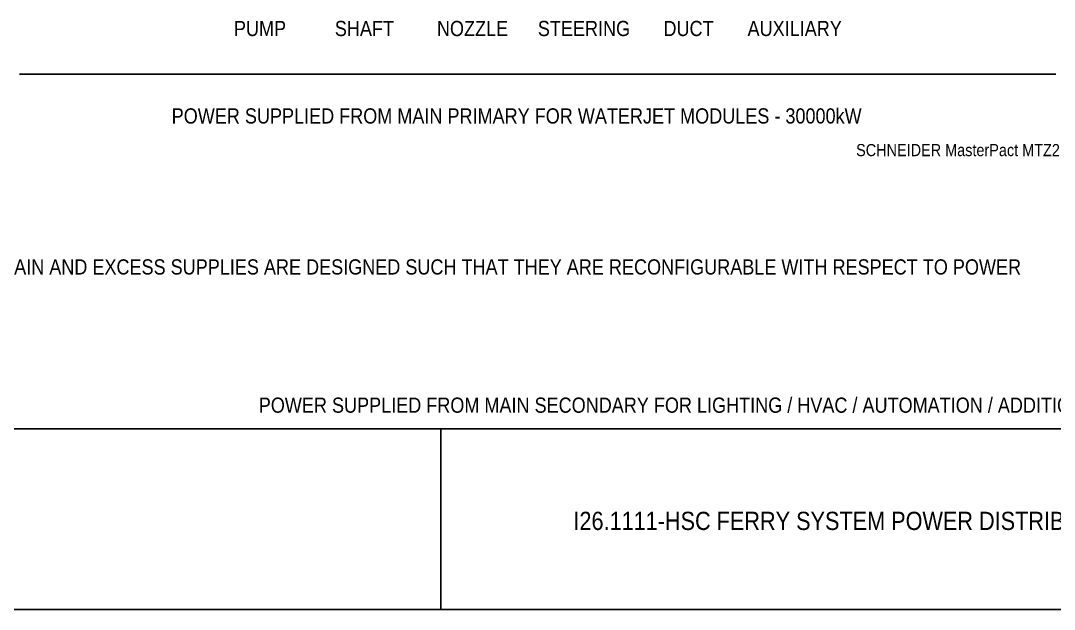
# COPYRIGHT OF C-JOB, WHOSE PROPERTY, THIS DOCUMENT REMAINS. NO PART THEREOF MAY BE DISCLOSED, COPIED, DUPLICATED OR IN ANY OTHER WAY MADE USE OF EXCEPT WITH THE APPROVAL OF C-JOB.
# Model space of a CAD drawing. Header units: millimetres. Extents: x -283 to 2642, y -168 to 1897.
# Drawn here: x 795 to 1637, y -168 to 311 of the extents above; entities that cross this region are included whole.
import ezdxf
from ezdxf.enums import TextEntityAlignment as Align

# ---------------------------------------------------------------- set-up
doc = ezdxf.new("R2010")
doc.units = ezdxf.units.MM
doc.layers.add('SLEHTI1', color=7, linetype='Continuous')
doc.styles.add('ELECTRICAL_GENERAL', font='arial.ttf', dxfattribs={"width": 0.85})
doc.styles.add('ELECTRICAL_ID', font='arial.ttf', dxfattribs={"width": 0.85})
doc.styles.add('ELECTRICAL_LABEL', font='arial.ttf', dxfattribs={"width": 0.85})

# ---------------------------------------------------------------- blocks, each defined once
blk = doc.blocks.new('SPOH3V')
at = {"color": 2, "linetype": 'Continuous', "lineweight": -3}
for p, q in [((23, 23), (418, 23)), ((203, 23), (203, 2)), ((23, 2), (418, 2))]:
    blk.add_line(p, q, dxfattribs=at)
at = {"color": 11, "lineweight": -3, "style": 'ELECTRICAL_LABEL', "width": 0.85, "flags": 8}
blk.add_attdef('E_DRW_PRINTDATE', text='', height=1.5, rotation=90, dxfattribs=at).set_placement((1.6, 296.5), align=Align.RIGHT)
at = {"color": 7, "lineweight": -3, "style": 'ELECTRICAL_LABEL', "width": 0.85, "flags": 8}
for tag, p in [('E_DRW_REVD', (7, 247)), ('E_DRW_REVE', (14, 247)), ('E_DRW_REVF', (21, 247)), ('E_DRW_REVA', (7, 30)), ('E_DRW_REVB', (14, 30)), ('E_DRW_REVC', (21, 30))]:
    blk.add_attdef(tag, p, '', height=2, rotation=90, dxfattribs=at)
at = {"color": 1, "lineweight": -3, "style": 'ELECTRICAL_LABEL', "width": 0.85, "flags": 8}
for tag, p, height in [('E_DRW_OBJECTID', (323, 17), 2.5), ('E_DRW_ELPOSID', (356, 17), 2.5), ('E_DRW_JOBNUMBER', (388, 17), 2.5), ('E_DRW_NAME1', (206.5, 15), 3.5), ('E_DRW_NAME2', (206.5, 10), 3.5), ('E_DRW_NUMBER', (359, 5), 5), ('E_DRW_NAME3', (206.5, 5), 3.5)]:
    blk.add_attdef(tag, p, '', height=height, dxfattribs=at)
at = {"color": 11, "lineweight": -3, "style": 'ELECTRICAL_LABEL', "width": 0.85, "flags": 8}
blk.add_attdef('E_DRW_FILENAME', (1.6, 2.5), '', height=1.5, rotation=90, dxfattribs=at)
at = {"color": 7, "lineweight": -3, "width": 0.85}
for tag, p, style, flags in [('E_DRW_PLANNER', (295.54, 17), 'ELECTRICAL_LABEL', 8), ('E_DRW_DATE', (305, 17), 'ELECTRICAL_LABEL', 8), ('E_DRW_SHEETS', (331, 10), 'ELECTRICAL_LABEL', 8), ('E_DRW_DRAWER', (295.54, 10), 'ELECTRICAL_LABEL', 8), ('E_DRW_CHECKER', (295.54, 3), 'ELECTRICAL_LABEL', 8), ('$SCVIRTATIE$', (0, 0), 'ELECTRICAL_GENERAL', 9)]:
    blk.add_attdef(tag, p, '', height=2, dxfattribs=dict(at, style=style, flags=flags))
at = {"color": 7, "lineweight": -3, "style": 'ELECTRICAL_LABEL', "width": 0.85, "flags": 8}
blk.add_attdef('E_DRW_SHEET', text='', height=2, dxfattribs=at).set_placement((327, 10), align=Align.RIGHT)
at = {"color": 1, "lineweight": -3, "style": 'ELECTRICAL_LABEL', "width": 0.85, "flags": 8}
blk.add_attdef('E_DRW_GROUP', text='', height=5, dxfattribs=at).set_placement((354, 5), align=Align.RIGHT)
blk = doc.blocks.new('SPKOHDE')
at = {"color": 1, "lineweight": -3, "style": 'ELECTRICAL_LABEL', "width": 0.85, "flags": 8}
blk.add_attdef('E_DRW_TARGETNAME', (-87, -6), '', height=3, dxfattribs=at)
at = {"color": 1, "lineweight": -3, "style": 'ELECTRICAL_LABEL', "width": 0.85}
for tag, p in [('E_DRW_TARGET1', (-87, -10)), ('E_DRW_TARGET2', (-87, -14)), ('E_DRW_TARGET3', (-87, -18))]:
    blk.add_attdef(tag, p, '', height=3, dxfattribs=at)
blk = doc.blocks.new('IECSLD_0402')
at = {"color": 0, "linetype": 'Continuous', "lineweight": -3}
for p, q in [((0, 0), (0, -3)), ((0, -11), (-3.5, -3.12)), ((-5.5, -8), (-5.5, -6)), ((0, -11), (0, -14))]:
    blk.add_line(p, q, dxfattribs=at)
at = {"color": 7, "linetype": 'Continuous', "lineweight": -3}
for p, q in [((-1, -4), (1, -2)), ((-1, -2), (1, -4)), ((-5, -7), (-5.5, -7)), ((-3.2, -7), (-4.1, -7)), ((-1.78, -7), (-2.3, -7)), ((-0.13, -8.25), (-1.5, -10.09))]:
    blk.add_line(p, q, dxfattribs=at)
at = {"color": 0, "linetype": 'Continuous', "lineweight": -3}
for p in [(0, 0), (0, -14)]:
    blk.add_point(p, dxfattribs=at)
at = {"color": 7, "lineweight": -3, "width": 0.85}
for tag, height, style, flags, p in [('E_OBJECTID', 2.5, 'ELECTRICAL_ID', 8, (-7.5, -1)), ('E_ELPOSID', 2.5, 'ELECTRICAL_ID', 8, (-7.5, -4.5)), ('E_AA', 2, 'ELECTRICAL_GENERAL', 8, (-7.5, -12)), ('E_OVERCURRENTPROTECTIONTYPE', 2, 'ELECTRICAL_GENERAL', 9, (-7.5, -15)), ('E_OVERCURRENTPROTECTION', 2, 'ELECTRICAL_GENERAL', 9, (-7.5, -18)), ('E_FRAMESIZE', 2, 'ELECTRICAL_GENERAL', 9, (-7.5, -21)), ('E_ELEC1', 2, 'ELECTRICAL_GENERAL', 8, (-7.5, -24)), ('E_ELEC2', 2, 'ELECTRICAL_GENERAL', 8, (-7.5, -27))]:
    blk.add_attdef(tag, text='', height=height, dxfattribs=dict(at, style=style, flags=flags)).set_placement(p, align=Align.RIGHT)
at = {"color": 7, "lineweight": -3, "style": 'ELECTRICAL_GENERAL', "width": 0.85, "flags": 8}
blk.add_attdef('E_PHASE', (2, -1), '', height=1.5, dxfattribs=at)
at = {"color": 7, "lineweight": -3, "style": 'ELECTRICAL_ID', "width": 0.85, "flags": 9}
blk.add_attdef('E_GROUPNUMBER', text='', height=1.5, dxfattribs=at).set_placement((-2, -1), align=Align.TOP_RIGHT)
at = {"color": 7, "lineweight": -3, "style": 'ELECTRICAL_ID', "width": 0.85}
blk.add_attdef('E_ID', text='', height=2.5, dxfattribs=at).set_placement((-7.5, -8), align=Align.RIGHT)
at = {"color": 7, "lineweight": -3, "style": 'ELECTRICAL_GENERAL', "width": 0.85, "flags": 8}
blk.add_attdef('E_POLES', text='', height=2, dxfattribs=at).set_placement((0.5, -8), align=Align.MIDDLE_LEFT)

msp = doc.modelspace()

# ---------------------------------------------------------------- linework, layer by layer
at = {"layer": 'SLEHTI1', "color": 2, "linetype": 'Continuous', "lineweight": -3}
msp.add_lwpolyline([(794.5, 267.74), (798, 267.74), (801.5, 267.74), (805, 267.74), (807.23, 267.74), (808.5, 267.74), (812, 267.74), (815.5, 267.74), (819, 267.74), (822.5, 267.74), (824.56, 267.74), (826, 267.74), (829.5, 267.74), (833, 267.74), (836.5, 267.74), (840, 267.74), (841.88, 267.74), (843.5, 267.74), (847, 267.74), (850.5, 267.74), (854, 267.74), (857.5, 267.74), (859.21, 267.74), (861, 267.74), (864.5, 267.74), (868, 267.74), (871.5, 267.74), (875, 267.74), (876.53, 267.74), (878.5, 267.74), (882, 267.74), (885.5, 267.74), (889, 267.74), (892.5, 267.74), (893.85, 267.74), (896, 267.74), (899.5, 267.74), (903, 267.74), (906.5, 267.74), (910, 267.74), (911.18, 267.74), (913.5, 267.74), (917, 267.74), (920.5, 267.74), (924, 267.74), (927.5, 267.74), (928.5, 267.74), (931, 267.74), (934.5, 267.74), (938, 267.74), (941.5, 267.74), (945, 267.74), (945.83, 267.74), (948.5, 267.74), (952, 267.74), (955.5, 267.74), (959, 267.74), (962.5, 267.74), (963.15, 267.74), (966, 267.74), (969.5, 267.74), (973, 267.74), (976.5, 267.74), (980, 267.74), (980.47, 267.74), (983.5, 267.74), (987, 267.74), (990.5, 267.74), (994, 267.74), (997.5, 267.74), (997.8, 267.74), (1001, 267.74), (1004.5, 267.74), (1008, 267.74), (1011.5, 267.74), (1015, 267.74), (1015.12, 267.74), (1018.5, 267.74), (1022, 267.74), (1025.5, 267.74), (1029, 267.74), (1032.45, 267.74), (1032.5, 267.74), (1036, 267.74), (1039.5, 267.74), (1043, 267.74), (1046.5, 267.74), (1049.77, 267.74), (1050, 267.74), (1053.5, 267.74), (1057, 267.74), (1060.5, 267.74), (1064, 267.74), (1067.1, 267.74), (1067.5, 267.74), (1071, 267.74), (1074.5, 267.74), (1078, 267.74), (1081.5, 267.74), (1084.42, 267.74), (1085, 267.74), (1088.5, 267.74), (1092, 267.74), (1095.5, 267.74), (1099, 267.74), (1101.74, 267.74), (1102.5, 267.74), (1106, 267.74), (1109.5, 267.74), (1113, 267.74), (1116.5, 267.74), (1119.07, 267.74), (1120, 267.74), (1123.5, 267.74), (1127, 267.74), (1130.5, 267.74), (1134, 267.74), (1136.39, 267.74), (1137.5, 267.74), (1141, 267.74), (1144.5, 267.74), (1148, 267.74), (1151.5, 267.74), (1153.72, 267.74), (1155, 267.74), (1158.5, 267.74), (1162, 267.74), (1165.5, 267.74), (1169, 267.74), (1171.04, 267.74), (1172.5, 267.74), (1176, 267.74), (1179.5, 267.74), (1183, 267.74), (1186.5, 267.74), (1188.36, 267.74), (1190, 267.74), (1193.5, 267.74), (1197, 267.74), (1200.5, 267.74), (1204, 267.74), (1205.69, 267.74), (1207.5, 267.74), (1211, 267.74), (1214.5, 267.74), (1218, 267.74), (1221.5, 267.74), (1223.01, 267.74), (1225, 267.74), (1228.5, 267.74), (1232, 267.74), (1235.5, 267.74), (1239, 267.74), (1240.34, 267.74), (1242.5, 267.74), (1246, 267.74), (1249.5, 267.74), (1253, 267.74), (1256.5, 267.74), (1257.66, 267.74), (1260, 267.74), (1263.5, 267.74), (1267, 267.74), (1270.5, 267.74), (1274, 267.74), (1274.98, 267.74), (1277.5, 267.74), (1281, 267.74), (1284.5, 267.74), (1288, 267.74), (1291.5, 267.74), (1292.31, 267.74), (1295, 267.74), (1298.5, 267.74), (1302, 267.74), (1305.5, 267.74), (1309, 267.74), (1309.63, 267.74), (1312.5, 267.74), (1316, 267.74), (1319.5, 267.74), (1323, 267.74), (1326.5, 267.74), (1326.96, 267.74), (1330, 267.74), (1333.5, 267.74), (1337, 267.74), (1340.5, 267.74), (1344, 267.74), (1344.28, 267.74), (1347.5, 267.74), (1351, 267.74), (1354.5, 267.74), (1358, 267.74), (1361.5, 267.74), (1361.61, 267.74), (1365, 267.74), (1368.5, 267.74), (1372, 267.74), (1375.5, 267.74), (1378.93, 267.74), (1379, 267.74), (1382.5, 267.74), (1386, 267.74), (1389.5, 267.74), (1393, 267.74), (1396.25, 267.74), (1396.5, 267.74), (1400, 267.74), (1403.5, 267.74), (1407, 267.74), (1410.5, 267.74), (1413.58, 267.74), (1414, 267.74), (1417.5, 267.74), (1421, 267.74), (1424.5, 267.74), (1428, 267.74), (1430.9, 267.74), (1431.5, 267.74), (1435, 267.74), (1438.5, 267.74), (1442, 267.74), (1445.5, 267.74), (1448.23, 267.74), (1449, 267.74), (1452.5, 267.74), (1456, 267.74), (1459.5, 267.74), (1463, 267.74), (1465.55, 267.74), (1466.5, 267.74), (1470, 267.74), (1473.5, 267.74), (1477, 267.74), (1480.5, 267.74), (1482.87, 267.74), (1484, 267.74), (1487.5, 267.74), (1491, 267.74), (1494.5, 267.74), (1498, 267.74), (1500.2, 267.74), (1501.5, 267.74), (1505, 267.74), (1508.5, 267.74), (1512, 267.74), (1515.5, 267.74), (1517.52, 267.74), (1519, 267.74), (1522.5, 267.74), (1526, 267.74), (1529.5, 267.74), (1533, 267.74), (1534.85, 267.74), (1536.5, 267.74), (1540, 267.74), (1543.5, 267.74), (1547, 267.74), (1550.5, 267.74), (1552.17, 267.74), (1554, 267.74), (1557.5, 267.74), (1561, 267.74), (1564.5, 267.74), (1568, 267.74), (1569.49, 267.74), (1571.5, 267.74), (1575, 267.74), (1578.5, 267.74), (1582, 267.74), (1585.5, 267.74), (1586.82, 267.74), (1589, 267.74), (1592.5, 267.74), (1596, 267.74), (1599.5, 267.74), (1603, 267.74), (1604.14, 267.74), (1606.5, 267.74), (1610, 267.74), (1613.5, 267.74), (1617, 267.74), (1620.5, 267.74), (1621.47, 267.74), (1624, 267.74), (1627.5, 267.74), (1631, 267.74), (1634.5, 267.74), (1638, 267.74)], dxfattribs=at)

# ---------------------------------------------------------------- block references
at = {"color": 1, "linetype": 'Continuous', "lineweight": -3}
ref = msp.add_blockref('SPKOHDE', (1676.05, -73.69), dxfattribs=dict(at, xscale=4.949747468305833, yscale=4.949747468305833, zscale=4.949747468305833))
ref.add_attrib('E_DRW_TARGETNAME', 'I26.1111-HSC FERRY SYSTEM POWER DISTRIBUTION', (1245.42, -103.39), dxfattribs={"color": 1, "lineweight": -3, "height": 14.8492, "style": 'ELECTRICAL_LABEL', "width": 0.85})
at = {"layer": 'SLEHTI1', "color": 1, "linetype": 'Continuous', "lineweight": -3, "xscale": 7, "yscale": 7, "zscale": 7}
msp.add_blockref('SPOH3V', (-283.5, -182), dxfattribs=at)
at = {"layer": 'SLEHTI1', "color": 1, "linetype": 'Continuous', "lineweight": -3}
ref = msp.add_blockref('IECSLD_0402', (1987.91, 240.97), dxfattribs=dict(at, xscale=4.949747468305833, yscale=4.949747468305833, zscale=4.949747468305833))
ref.add_attrib('E_ID', 'MCCB1', dxfattribs={"layer": '0', "color": 7, "lineweight": -3, "height": 12.374, "style": 'ELECTRICAL_ID', "width": 0.85}).set_placement((1958.03, 232.57), align=Align.RIGHT)
ref.add_attrib('E_ELEC1', 'SCHNEIDER MasterPact MTZ2 10H1 1000A WITH MICROLOGIX CONTROL MODEL 5.0X', dxfattribs={"layer": '0', "color": 7, "lineweight": -3, "height": 9.8995, "style": 'ELECTRICAL_GENERAL', "width": 0.85}).set_placement((1954.92, 201.03), align=Align.RIGHT)
ref.add_attrib('E_ELEC2', '4 x MCCB', dxfattribs={"layer": '0', "color": 7, "lineweight": -3, "height": 9.899, "style": 'ELECTRICAL_GENERAL', "width": 0.85}).set_placement((2053.45, 237.35), align=Align.RIGHT)
ref.add_attrib('E_POLES', '4', dxfattribs={"layer": '0', "color": 7, "lineweight": -3, "height": 9.9, "style": 'ELECTRICAL_GENERAL', "width": 0.85}).set_placement((1990.38, 201.37), align=Align.MIDDLE_LEFT)

# ---------------------------------------------------------------- texts
at = {"layer": 'SLEHTI1', "color": 52, "lineweight": -3, "style": 'ELECTRICAL_GENERAL', "width": 0.85}
for s, height, p in [('SHAFT', 12.374, (1051.22, 298.82)), ('NOZZLE', 12.374, (1134.3, 298.82)), ('STEERING', 12.374, (1216.46, 298.82)), ('DUCT', 12.374, (1318.71, 298.82)), ('PUMP', 12.374, (969.06, 298.82)), ('AUXILIARY', 12.374, (1387.18, 298.82)), ('POWER SUPPLIED FROM MAIN PRIMARY FOR WATERJET MODULES - 30000kW', 12.3744, (918.4, 227.61))]:
    msp.add_text(s, height=height, dxfattribs=at).set_placement(p)
at = {"layer": 'SLEHTI1', "color": 1, "lineweight": -3, "style": 'ELECTRICAL_GENERAL', "width": 0.85}
msp.add_text('NOTE - WITH RESPECT TO CHANGES IN SHIP POWER LOAD / SHIP SIZE THE POWER SUPPLIES FROM THE SECOND MAIN AND EXCESS SUPPLIES ARE DESIGNED SUCH THAT THEY ARE RECONFIGURABLE WITH RESPECT TO POWER', height=12.37437, dxfattribs=at).set_placement((-53.07, 104.65))
at = {"layer": 'SLEHTI1', "color": 2, "lineweight": -3, "style": 'ELECTRICAL_GENERAL', "width": 0.85}
msp.add_text('POWER SUPPLIED FROM MAIN SECONDARY FOR LIGHTING / HVAC / AUTOMATION / ADDITIONAL MOTORS / EXCESS SUPPLY', height=12.37437, dxfattribs=at).set_placement((989.3, -7.92))

doc.saveas('drawing.dxf')
